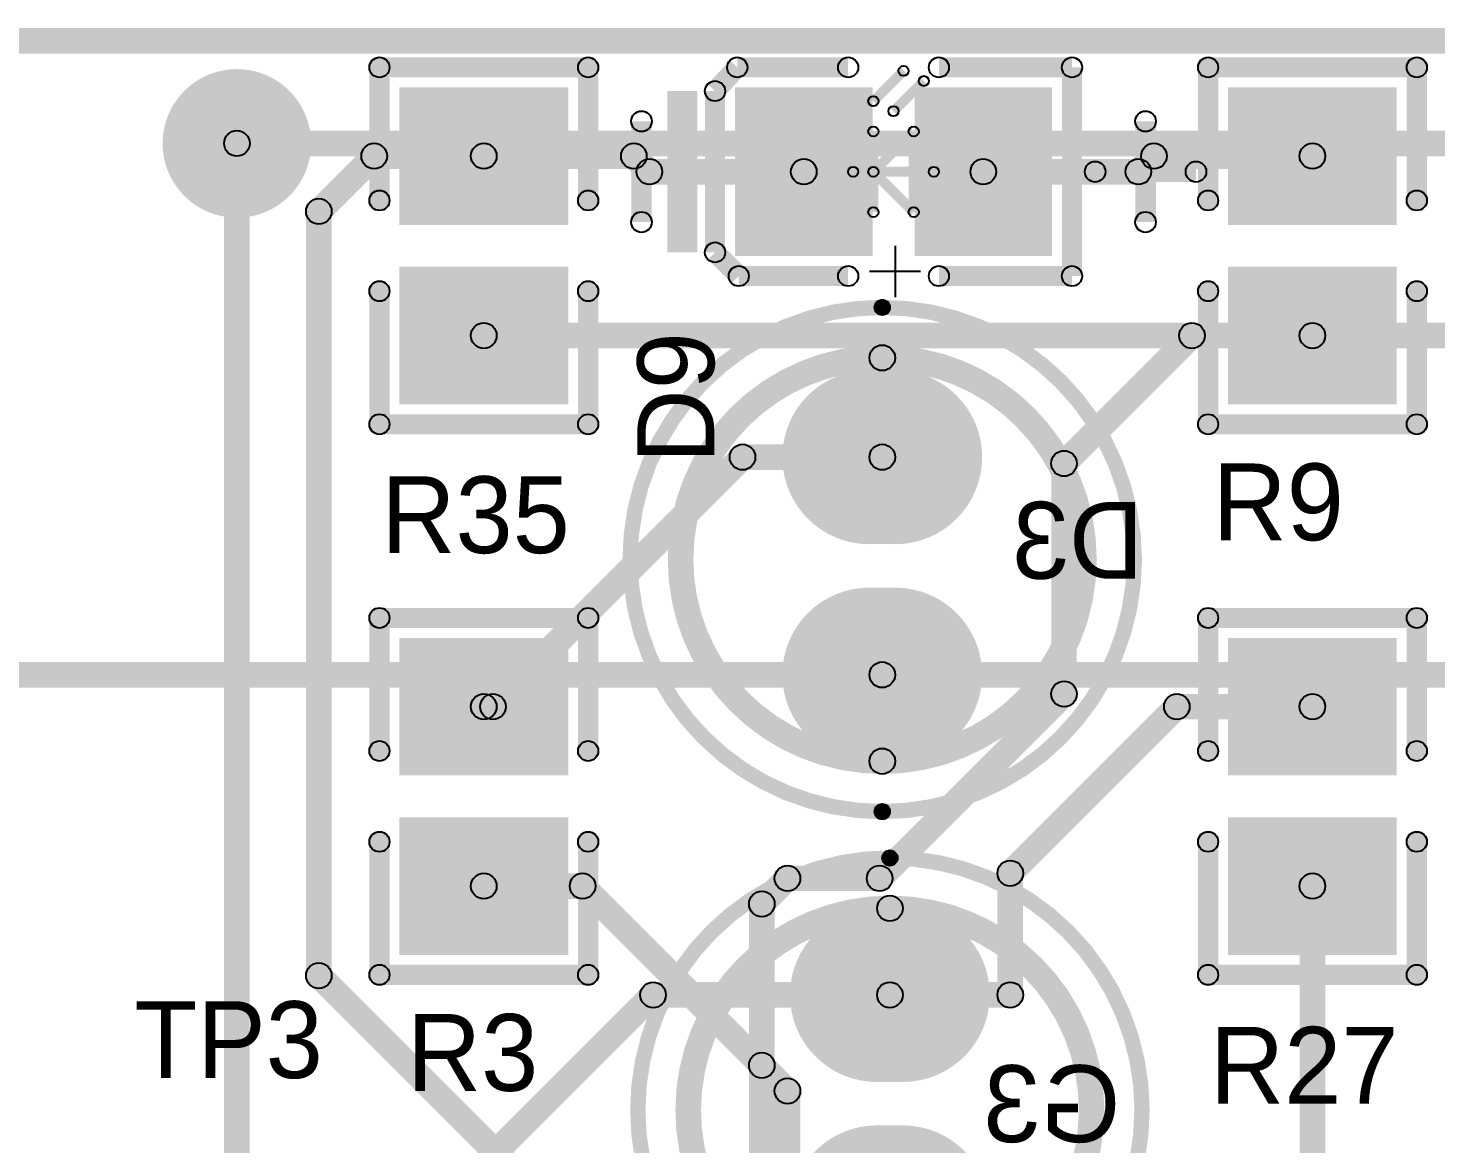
# Model space of a CAD drawing. Header units: millimetres. Extents: x 0 to 137, y 0 to 37.
# Drawn here: x 37.3 to 51.26, y 26.14 to 37.21 of the extents above; entities that cross this region are included whole.
import ezdxf

# ---------------------------------------------------------------- set-up
doc = ezdxf.new("R2010")
doc.units = ezdxf.units.MM
for name, color, linetype in [('BottomLayer', 5, 'Continuous'), ('BottomOverlay', 54, 'Continuous'), ('BottomSolder', 6, 'Continuous'), ('KeepOutLayer', 6, 'Continuous'), ('Mechanical13', 56, 'Continuous'), ('Mechanical15', 56, 'Continuous'), ('MultiLayer', 9, 'Continuous'), ('PadHoleLayer', 156, 'Continuous'), ('TopLayer', 1, 'Continuous'), ('TopOverlay', 2, 'Continuous'), ('TopPaste', 8, 'Continuous'), ('TopSolder', 216, 'Continuous'), ('ViaHoleLayer', 16, 'Continuous')]:
    doc.layers.add(name, color=color, linetype=linetype)

# ---------------------------------------------------------------- blocks, each defined once
blk = doc.blocks.new('0805_R_18')
at = {"layer": 'TopLayer'}
for points in [[(-1.47, 0.735), (-0.31, 0.735), (-0.31, -0.735), (-1.47, -0.735)], [(0.31, 0.735), (1.47, 0.735), (1.47, -0.735), (0.31, -0.735)]]:
    blk.add_hatch(color=1, dxfattribs=at).paths.add_polyline_path(points)
at = {"layer": 'TopOverlay'}
h = blk.add_hatch(color=2, dxfattribs=at)
edge = h.paths.add_edge_path()
edge.add_arc((-1.77, 1.035), 0.1, 0, 360)
h = blk.add_hatch(color=2, dxfattribs=at)
edge = h.paths.add_edge_path()
edge.add_arc((-1.77, 1.035), 0.1, 0, 360)
for points in [[(-1.77, 0.935), (-1.77, 1.135), (-0.45, 1.135), (-0.45, 0.935)], [(0.45, 0.935), (0.45, 1.135), (1.77, 1.135), (1.77, 0.935)], [(-1.87, 1.035), (-1.67, 1.035), (-1.67, -1.035), (-1.87, -1.035)], [(1.67, 1.035), (1.87, 1.035), (1.87, -1.035), (1.67, -1.035)], [(-1.77, -1.135), (-1.77, -0.935), (-0.45, -0.935), (-0.45, -1.135)], [(0.45, -1.135), (0.45, -0.935), (1.77, -0.935), (1.77, -1.135)]]:
    blk.add_hatch(color=2, dxfattribs=at).paths.add_polyline_path(points)
h = blk.add_hatch(color=2, dxfattribs=at)
edge = h.paths.add_edge_path()
edge.add_arc((-0.45, 1.035), 0.1, 0, 360)
h = blk.add_hatch(color=2, dxfattribs=at)
edge = h.paths.add_edge_path()
edge.add_arc((0.45, 1.035), 0.1, 0, 360)
h = blk.add_hatch(color=2, dxfattribs=at)
edge = h.paths.add_edge_path()
edge.add_arc((1.77, 1.035), 0.1, 0, 360)
h = blk.add_hatch(color=2, dxfattribs=at)
edge = h.paths.add_edge_path()
edge.add_arc((1.77, 1.035), 0.1, 0, 360)
h = blk.add_hatch(color=2, dxfattribs=at)
edge = h.paths.add_edge_path()
edge.add_arc((-1.77, -1.035), 0.1, 0, 360)
h = blk.add_hatch(color=2, dxfattribs=at)
edge = h.paths.add_edge_path()
edge.add_arc((-1.77, -1.035), 0.1, 0, 360)
h = blk.add_hatch(color=2, dxfattribs=at)
edge = h.paths.add_edge_path()
edge.add_arc((-0.45, -1.035), 0.1, 0, 360)
h = blk.add_hatch(color=2, dxfattribs=at)
edge = h.paths.add_edge_path()
edge.add_arc((0.45, -1.035), 0.1, 0, 360)
h = blk.add_hatch(color=2, dxfattribs=at)
edge = h.paths.add_edge_path()
edge.add_arc((1.77, -1.035), 0.1, 0, 360)
h = blk.add_hatch(color=2, dxfattribs=at)
edge = h.paths.add_edge_path()
edge.add_arc((1.77, -1.035), 0.1, 0, 360)
at = {"layer": 'TopPaste'}
for points in [[(-1.47, 0.735), (-0.31, 0.735), (-0.31, -0.735), (-1.47, -0.735)], [(0.31, 0.735), (1.47, 0.735), (1.47, -0.735), (0.31, -0.735)]]:
    blk.add_hatch(color=8, dxfattribs=at).paths.add_polyline_path(points)
at = {"layer": 'TopSolder'}
for points in [[(-1.572, 0.837), (-0.208, 0.837), (-0.208, -0.837), (-1.572, -0.837)], [(0.208, 0.837), (1.572, 0.837), (1.572, -0.837), (0.208, -0.837)]]:
    blk.add_hatch(color=216, dxfattribs=at).paths.add_polyline_path(points)
at = {"layer": 'TopOverlay'}
for centre in [(-1.77, 1.035), (-1.77, 1.035), (-0.45, 1.035), (0.45, 1.035), (1.77, 1.035), (1.77, 1.035), (-1.77, -1.035), (-1.77, -1.035), (-0.45, -1.035), (0.45, -1.035), (1.77, -1.035), (1.77, -1.035)]:
    blk.add_circle(centre, 0.1, dxfattribs=at)
blk = doc.blocks.new('0805_R_26')
at = {"layer": 'TopLayer'}
for points in [[(-1.47, 0.735), (-0.31, 0.735), (-0.31, -0.735), (-1.47, -0.735)], [(0.31, 0.735), (1.47, 0.735), (1.47, -0.735), (0.31, -0.735)]]:
    blk.add_hatch(color=1, dxfattribs=at).paths.add_polyline_path(points)
at = {"layer": 'TopOverlay'}
h = blk.add_hatch(color=2, dxfattribs=at)
edge = h.paths.add_edge_path()
edge.add_arc((-1.77, 1.035), 0.1, 0, 360)
h = blk.add_hatch(color=2, dxfattribs=at)
edge = h.paths.add_edge_path()
edge.add_arc((-1.77, 1.035), 0.1, 0, 360)
for points in [[(-1.77, 0.935), (-1.77, 1.135), (-0.45, 1.135), (-0.45, 0.935)], [(0.45, 0.935), (0.45, 1.135), (1.77, 1.135), (1.77, 0.935)], [(-1.87, 1.035), (-1.67, 1.035), (-1.67, -1.035), (-1.87, -1.035)], [(1.67, 1.035), (1.87, 1.035), (1.87, -1.035), (1.67, -1.035)], [(-1.77, -1.135), (-1.77, -0.935), (-0.45, -0.935), (-0.45, -1.135)], [(0.45, -1.135), (0.45, -0.935), (1.77, -0.935), (1.77, -1.135)]]:
    blk.add_hatch(color=2, dxfattribs=at).paths.add_polyline_path(points)
h = blk.add_hatch(color=2, dxfattribs=at)
edge = h.paths.add_edge_path()
edge.add_arc((-0.45, 1.035), 0.1, 0, 360)
h = blk.add_hatch(color=2, dxfattribs=at)
edge = h.paths.add_edge_path()
edge.add_arc((0.45, 1.035), 0.1, 0, 360)
h = blk.add_hatch(color=2, dxfattribs=at)
edge = h.paths.add_edge_path()
edge.add_arc((1.77, 1.035), 0.1, 0, 360)
h = blk.add_hatch(color=2, dxfattribs=at)
edge = h.paths.add_edge_path()
edge.add_arc((1.77, 1.035), 0.1, 0, 360)
h = blk.add_hatch(color=2, dxfattribs=at)
edge = h.paths.add_edge_path()
edge.add_arc((-1.77, -1.035), 0.1, 0, 360)
h = blk.add_hatch(color=2, dxfattribs=at)
edge = h.paths.add_edge_path()
edge.add_arc((-1.77, -1.035), 0.1, 0, 360)
h = blk.add_hatch(color=2, dxfattribs=at)
edge = h.paths.add_edge_path()
edge.add_arc((-0.45, -1.035), 0.1, 0, 360)
h = blk.add_hatch(color=2, dxfattribs=at)
edge = h.paths.add_edge_path()
edge.add_arc((0.45, -1.035), 0.1, 0, 360)
h = blk.add_hatch(color=2, dxfattribs=at)
edge = h.paths.add_edge_path()
edge.add_arc((1.77, -1.035), 0.1, 0, 360)
h = blk.add_hatch(color=2, dxfattribs=at)
edge = h.paths.add_edge_path()
edge.add_arc((1.77, -1.035), 0.1, 0, 360)
at = {"layer": 'TopPaste'}
for points in [[(-1.47, 0.735), (-0.31, 0.735), (-0.31, -0.735), (-1.47, -0.735)], [(0.31, 0.735), (1.47, 0.735), (1.47, -0.735), (0.31, -0.735)]]:
    blk.add_hatch(color=8, dxfattribs=at).paths.add_polyline_path(points)
at = {"layer": 'TopSolder'}
for points in [[(-1.572, 0.837), (-0.208, 0.837), (-0.208, -0.837), (-1.572, -0.837)], [(0.208, 0.837), (1.572, 0.837), (1.572, -0.837), (0.208, -0.837)]]:
    blk.add_hatch(color=216, dxfattribs=at).paths.add_polyline_path(points)
at = {"layer": 'TopOverlay'}
for centre in [(-1.77, 1.035), (-1.77, 1.035), (-0.45, 1.035), (0.45, 1.035), (1.77, 1.035), (1.77, 1.035), (-1.77, -1.035), (-1.77, -1.035), (-0.45, -1.035), (0.45, -1.035), (1.77, -1.035), (1.77, -1.035)]:
    blk.add_circle(centre, 0.1, dxfattribs=at)
blk = doc.blocks.new('0805_R_44')
at = {"layer": 'TopLayer'}
for points in [[(-1.47, 0.735), (-0.31, 0.735), (-0.31, -0.735), (-1.47, -0.735)], [(0.31, 0.735), (1.47, 0.735), (1.47, -0.735), (0.31, -0.735)]]:
    blk.add_hatch(color=1, dxfattribs=at).paths.add_polyline_path(points)
at = {"layer": 'TopOverlay'}
h = blk.add_hatch(color=2, dxfattribs=at)
edge = h.paths.add_edge_path()
edge.add_arc((-1.77, 1.035), 0.1, 0, 360)
h = blk.add_hatch(color=2, dxfattribs=at)
edge = h.paths.add_edge_path()
edge.add_arc((-1.77, 1.035), 0.1, 0, 360)
for points in [[(-0.45, 1.135), (-0.45, 0.935), (-1.77, 0.935), (-1.77, 1.135)], [(1.77, 1.135), (1.77, 0.935), (0.45, 0.935), (0.45, 1.135)], [(-1.67, -1.035), (-1.87, -1.035), (-1.87, 1.035), (-1.67, 1.035)], [(1.87, -1.035), (1.67, -1.035), (1.67, 1.035), (1.87, 1.035)], [(-0.45, -0.935), (-0.45, -1.135), (-1.77, -1.135), (-1.77, -0.935)], [(1.77, -0.935), (1.77, -1.135), (0.45, -1.135), (0.45, -0.935)]]:
    blk.add_hatch(color=2, dxfattribs=at).paths.add_polyline_path(points)
h = blk.add_hatch(color=2, dxfattribs=at)
edge = h.paths.add_edge_path()
edge.add_arc((-0.45, 1.035), 0.1, 0, 360)
h = blk.add_hatch(color=2, dxfattribs=at)
edge = h.paths.add_edge_path()
edge.add_arc((0.45, 1.035), 0.1, 0, 360)
h = blk.add_hatch(color=2, dxfattribs=at)
edge = h.paths.add_edge_path()
edge.add_arc((1.77, 1.035), 0.1, 0, 360)
h = blk.add_hatch(color=2, dxfattribs=at)
edge = h.paths.add_edge_path()
edge.add_arc((1.77, 1.035), 0.1, 0, 360)
h = blk.add_hatch(color=2, dxfattribs=at)
edge = h.paths.add_edge_path()
edge.add_arc((-1.77, -1.035), 0.1, 0, 360)
h = blk.add_hatch(color=2, dxfattribs=at)
edge = h.paths.add_edge_path()
edge.add_arc((-1.77, -1.035), 0.1, 0, 360)
h = blk.add_hatch(color=2, dxfattribs=at)
edge = h.paths.add_edge_path()
edge.add_arc((-0.45, -1.035), 0.1, 0, 360)
h = blk.add_hatch(color=2, dxfattribs=at)
edge = h.paths.add_edge_path()
edge.add_arc((0.45, -1.035), 0.1, 0, 360)
h = blk.add_hatch(color=2, dxfattribs=at)
edge = h.paths.add_edge_path()
edge.add_arc((1.77, -1.035), 0.1, 0, 360)
h = blk.add_hatch(color=2, dxfattribs=at)
edge = h.paths.add_edge_path()
edge.add_arc((1.77, -1.035), 0.1, 0, 360)
at = {"layer": 'TopPaste'}
for points in [[(-1.47, 0.735), (-0.31, 0.735), (-0.31, -0.735), (-1.47, -0.735)], [(0.31, 0.735), (1.47, 0.735), (1.47, -0.735), (0.31, -0.735)]]:
    blk.add_hatch(color=8, dxfattribs=at).paths.add_polyline_path(points)
at = {"layer": 'TopSolder'}
for points in [[(-1.572, 0.837), (-0.208, 0.837), (-0.208, -0.837), (-1.572, -0.837)], [(0.208, 0.837), (1.572, 0.837), (1.572, -0.837), (0.208, -0.837)]]:
    blk.add_hatch(color=216, dxfattribs=at).paths.add_polyline_path(points)
at = {"layer": 'TopOverlay'}
for centre in [(-1.77, 1.035), (-1.77, 1.035), (-0.45, 1.035), (0.45, 1.035), (1.77, 1.035), (1.77, 1.035), (-1.77, -1.035), (-1.77, -1.035), (-0.45, -1.035), (0.45, -1.035), (1.77, -1.035), (1.77, -1.035)]:
    blk.add_circle(centre, 0.1, dxfattribs=at)
blk = doc.blocks.new('0805_R_50')
at = {"layer": 'TopLayer'}
for points in [[(-1.47, 0.735), (-0.31, 0.735), (-0.31, -0.735), (-1.47, -0.735)], [(0.31, 0.735), (1.47, 0.735), (1.47, -0.735), (0.31, -0.735)]]:
    blk.add_hatch(color=1, dxfattribs=at).paths.add_polyline_path(points)
at = {"layer": 'TopOverlay'}
h = blk.add_hatch(color=2, dxfattribs=at)
edge = h.paths.add_edge_path()
edge.add_arc((-1.77, 1.035), 0.1, 0, 360)
h = blk.add_hatch(color=2, dxfattribs=at)
edge = h.paths.add_edge_path()
edge.add_arc((-1.77, 1.035), 0.1, 0, 360)
for points in [[(-0.45, 1.135), (-0.45, 0.935), (-1.77, 0.935), (-1.77, 1.135)], [(1.77, 1.135), (1.77, 0.935), (0.45, 0.935), (0.45, 1.135)], [(-1.67, -1.035), (-1.87, -1.035), (-1.87, 1.035), (-1.67, 1.035)], [(1.87, -1.035), (1.67, -1.035), (1.67, 1.035), (1.87, 1.035)], [(-0.45, -0.935), (-0.45, -1.135), (-1.77, -1.135), (-1.77, -0.935)], [(1.77, -0.935), (1.77, -1.135), (0.45, -1.135), (0.45, -0.935)]]:
    blk.add_hatch(color=2, dxfattribs=at).paths.add_polyline_path(points)
h = blk.add_hatch(color=2, dxfattribs=at)
edge = h.paths.add_edge_path()
edge.add_arc((-0.45, 1.035), 0.1, 0, 360)
h = blk.add_hatch(color=2, dxfattribs=at)
edge = h.paths.add_edge_path()
edge.add_arc((0.45, 1.035), 0.1, 0, 360)
h = blk.add_hatch(color=2, dxfattribs=at)
edge = h.paths.add_edge_path()
edge.add_arc((1.77, 1.035), 0.1, 0, 360)
h = blk.add_hatch(color=2, dxfattribs=at)
edge = h.paths.add_edge_path()
edge.add_arc((1.77, 1.035), 0.1, 0, 360)
h = blk.add_hatch(color=2, dxfattribs=at)
edge = h.paths.add_edge_path()
edge.add_arc((-1.77, -1.035), 0.1, 0, 360)
h = blk.add_hatch(color=2, dxfattribs=at)
edge = h.paths.add_edge_path()
edge.add_arc((-1.77, -1.035), 0.1, 0, 360)
h = blk.add_hatch(color=2, dxfattribs=at)
edge = h.paths.add_edge_path()
edge.add_arc((-0.45, -1.035), 0.1, 0, 360)
h = blk.add_hatch(color=2, dxfattribs=at)
edge = h.paths.add_edge_path()
edge.add_arc((0.45, -1.035), 0.1, 0, 360)
h = blk.add_hatch(color=2, dxfattribs=at)
edge = h.paths.add_edge_path()
edge.add_arc((1.77, -1.035), 0.1, 0, 360)
h = blk.add_hatch(color=2, dxfattribs=at)
edge = h.paths.add_edge_path()
edge.add_arc((1.77, -1.035), 0.1, 0, 360)
at = {"layer": 'TopPaste'}
for points in [[(-1.47, 0.735), (-0.31, 0.735), (-0.31, -0.735), (-1.47, -0.735)], [(0.31, 0.735), (1.47, 0.735), (1.47, -0.735), (0.31, -0.735)]]:
    blk.add_hatch(color=8, dxfattribs=at).paths.add_polyline_path(points)
at = {"layer": 'TopSolder'}
for points in [[(-1.572, 0.837), (-0.208, 0.837), (-0.208, -0.837), (-1.572, -0.837)], [(0.208, 0.837), (1.572, 0.837), (1.572, -0.837), (0.208, -0.837)]]:
    blk.add_hatch(color=216, dxfattribs=at).paths.add_polyline_path(points)
at = {"layer": 'TopOverlay'}
for centre in [(-1.77, 1.035), (-1.77, 1.035), (-0.45, 1.035), (0.45, 1.035), (1.77, 1.035), (1.77, 1.035), (-1.77, -1.035), (-1.77, -1.035), (-0.45, -1.035), (0.45, -1.035), (1.77, -1.035), (1.77, -1.035)]:
    blk.add_circle(centre, 0.1, dxfattribs=at)
blk = doc.blocks.new('3___LED___B_60')
at = {"layer": 'BottomLayer'}
h = blk.add_hatch(color=5, dxfattribs=at)
edge = h.paths.add_edge_path()
edge.add_arc((-1.079, -0.127), 0.762, 180, 360)
edge.add_line((-0.318, -0.127), (-0.318, 0.127))
edge.add_arc((-1.079, 0.127), 0.762, 0, 180)
edge.add_line((-1.841, 0.127), (-1.841, -0.127))
h = blk.add_hatch(color=5, dxfattribs=at)
edge = h.paths.add_edge_path()
edge.add_arc((1.079, -0.127), 0.762, 180, 360)
edge.add_line((1.841, -0.127), (1.841, 0.127))
edge.add_arc((1.079, 0.127), 0.762, 0, 180)
edge.add_line((0.318, 0.127), (0.318, -0.127))
at = {"layer": 'BottomOverlay'}
h = blk.add_hatch(color=54, dxfattribs=at)
edge = h.paths.add_edge_path()
edge.add_arc((-2.564, 0), 0.0762, 0, 360)
h = blk.add_hatch(color=54, dxfattribs=at)
edge = h.paths.add_edge_path()
edge.add_arc((-2.064, 0), 0.127, 0, 360)
h = blk.add_hatch(color=54, dxfattribs=at)
edge = h.paths.add_edge_path()
edge.add_arc((1.937, 0), 0.127, 0, 360)
h = blk.add_hatch(color=54, dxfattribs=at)
edge = h.paths.add_edge_path()
edge.add_arc((2.437, 0), 0.0762, 0, 360)
at = {"layer": 'BottomSolder'}
h = blk.add_hatch(color=6, dxfattribs=at)
edge = h.paths.add_edge_path()
edge.add_arc((-1.079, -0.127), 0.864, 180, 360)
edge.add_line((-0.216, -0.127), (-0.216, 0.127))
edge.add_arc((-1.079, 0.127), 0.864, 0, 180)
edge.add_line((-1.943, 0.127), (-1.943, -0.127))
h = blk.add_hatch(color=6, dxfattribs=at)
edge = h.paths.add_edge_path()
edge.add_arc((1.079, -0.127), 0.864, 180, 360)
edge.add_line((1.943, -0.127), (1.943, 0.127))
edge.add_arc((1.079, 0.127), 0.864, 0, 180)
edge.add_line((0.216, 0.127), (0.216, -0.127))
at = {"layer": 'MultiLayer'}
h = blk.add_hatch(color=9, dxfattribs=at)
edge = h.paths.add_edge_path()
edge.add_arc((-1.079, -0.127), 0.762, 180, 360)
edge.add_line((-0.318, -0.127), (-0.318, 0.127))
edge.add_arc((-1.079, 0.127), 0.762, 0, 180)
edge.add_line((-1.841, 0.127), (-1.841, -0.127))
h = blk.add_hatch(color=9, dxfattribs=at)
edge = h.paths.add_edge_path()
edge.add_arc((1.079, -0.127), 0.762, 180, 360)
edge.add_line((1.841, -0.127), (1.841, 0.127))
edge.add_arc((1.079, 0.127), 0.762, 0, 180)
edge.add_line((0.318, 0.127), (0.318, -0.127))
at = {"layer": 'PadHoleLayer'}
h = blk.add_hatch(color=156, dxfattribs=at)
edge = h.paths.add_edge_path()
edge.add_arc((-1.079, 0), 0.35, 0, 360)
h = blk.add_hatch(color=156, dxfattribs=at)
edge = h.paths.add_edge_path()
edge.add_arc((1.079, 0), 0.35, 0, 360)
at = {"layer": 'TopLayer'}
h = blk.add_hatch(color=1, dxfattribs=at)
edge = h.paths.add_edge_path()
edge.add_arc((-1.079, -0.127), 0.762, 180, 360)
edge.add_line((-0.318, -0.127), (-0.318, 0.127))
edge.add_arc((-1.079, 0.127), 0.762, 0, 180)
edge.add_line((-1.841, 0.127), (-1.841, -0.127))
h = blk.add_hatch(color=1, dxfattribs=at)
edge = h.paths.add_edge_path()
edge.add_arc((1.079, -0.127), 0.762, 180, 360)
edge.add_line((1.841, -0.127), (1.841, 0.127))
edge.add_arc((1.079, 0.127), 0.762, 0, 180)
edge.add_line((0.318, 0.127), (0.318, -0.127))
at = {"layer": 'TopSolder'}
h = blk.add_hatch(color=216, dxfattribs=at)
edge = h.paths.add_edge_path()
edge.add_arc((-1.079, -0.127), 0.864, 180, 360)
edge.add_line((-0.216, -0.127), (-0.216, 0.127))
edge.add_arc((-1.079, 0.127), 0.864, 0, 180)
edge.add_line((-1.943, 0.127), (-1.943, -0.127))
h = blk.add_hatch(color=216, dxfattribs=at)
edge = h.paths.add_edge_path()
edge.add_arc((1.079, -0.127), 0.864, 180, 360)
edge.add_line((1.943, -0.127), (1.943, 0.127))
edge.add_arc((1.079, 0.127), 0.864, 0, 180)
edge.add_line((0.216, 0.127), (0.216, -0.127))
at = {"layer": 'BottomOverlay'}
for p, q in [((-2.921, 0.381), (-2.921, -0.127)), ((-3.175, 0.127), (-2.667, 0.127))]:
    blk.add_line(p, q, dxfattribs=at)
for points, const_width in [([(2.437, 0, 1), (-2.564, 0, 1)], 0.152), ([(1.937, 0, 1), (-2.064, 0, 1)], 0.254)]:
    blk.add_lwpolyline(points, format="xyb", close=True, dxfattribs=dict(at, const_width=const_width))
for centre, radius in [((-2.564, 0), 0.0762), ((-2.064, 0), 0.127), ((1.937, 0), 0.127), ((2.437, 0), 0.0762)]:
    blk.add_circle(centre, radius, dxfattribs=at)
blk = doc.blocks.new('0805_LED_S1_69')
at = {"layer": 'Mechanical13'}
for points in [[(-0.165, 0.665), (-0.235, 0.735), (0.065, 1.035), (0.135, 0.965)], [(0.035, 0.565), (-0.035, 0.635), (0.265, 0.935), (0.335, 0.865)], [(-0.165, -0.035), (-0.235, 0.035), (0.165, 0.435), (0.235, 0.365)], [(-0.15, -0.4), (-0.25, -0.4), (-0.25, 0.4), (-0.15, 0.4)], [(0.25, -0.4), (0.15, -0.4), (0.15, 0.4), (0.25, 0.4)], [(-0.4, -0.05), (-0.4, 0.05), (0.4, 0.05), (0.4, -0.05)], [(-0.235, -0.035), (-0.165, 0.035), (0.235, -0.365), (0.165, -0.435)]]:
    blk.add_hatch(color=56, dxfattribs=at).paths.add_polyline_path(points)
h = blk.add_hatch(color=56, dxfattribs=at)
edge = h.paths.add_edge_path()
edge.add_arc((0.1, 1), 0.05, 0, 360)
h = blk.add_hatch(color=56, dxfattribs=at)
edge = h.paths.add_edge_path()
edge.add_arc((0.3, 0.9), 0.05, 0, 360)
h = blk.add_hatch(color=56, dxfattribs=at)
edge = h.paths.add_edge_path()
edge.add_arc((-0.2, 0.7), 0.05, 0, 360)
h = blk.add_hatch(color=56, dxfattribs=at)
edge = h.paths.add_edge_path()
edge.add_arc((0, 0.6), 0.05, 0, 360)
h = blk.add_hatch(color=56, dxfattribs=at)
edge = h.paths.add_edge_path()
edge.add_arc((-0.2, 0.4), 0.05, 0, 360)
h = blk.add_hatch(color=56, dxfattribs=at)
edge = h.paths.add_edge_path()
edge.add_arc((0.2, 0.4), 0.05, 0, 360)
h = blk.add_hatch(color=56, dxfattribs=at)
edge = h.paths.add_edge_path()
edge.add_arc((0.2, 0.4), 0.05, 0, 360)
h = blk.add_hatch(color=56, dxfattribs=at)
edge = h.paths.add_edge_path()
edge.add_arc((-0.4, 0), 0.05, 0, 360)
h = blk.add_hatch(color=56, dxfattribs=at)
edge = h.paths.add_edge_path()
edge.add_arc((-0.2, 0), 0.05, 0, 360)
h = blk.add_hatch(color=56, dxfattribs=at)
edge = h.paths.add_edge_path()
edge.add_arc((-0.2, 0), 0.05, 0, 360)
h = blk.add_hatch(color=56, dxfattribs=at)
edge = h.paths.add_edge_path()
edge.add_arc((0.4, 0), 0.05, 0, 360)
h = blk.add_hatch(color=56, dxfattribs=at)
edge = h.paths.add_edge_path()
edge.add_arc((-0.2, -0.4), 0.05, 0, 360)
h = blk.add_hatch(color=56, dxfattribs=at)
edge = h.paths.add_edge_path()
edge.add_arc((0.2, -0.4), 0.05, 0, 360)
h = blk.add_hatch(color=56, dxfattribs=at)
edge = h.paths.add_edge_path()
edge.add_arc((0.2, -0.4), 0.05, 0, 360)
at = {"layer": 'Mechanical15'}
h = blk.add_hatch(color=56, dxfattribs=at)
edge = h.paths.add_edge_path()
edge.add_arc((-2.5, 0.5), 0.102, 0, 360)
h = blk.add_hatch(color=56, dxfattribs=at)
edge = h.paths.add_edge_path()
edge.add_arc((2.5, 0.5), 0.102, 0, 360)
for points in [[(-2.398, -0.5), (-2.602, -0.5), (-2.602, 0.5), (-2.398, 0.5)], [(2.602, -0.5), (2.398, -0.5), (2.398, 0.5), (2.602, 0.5)], [(2, -0.102), (2, 0.102), (3, 0.102), (3, -0.102)]]:
    blk.add_hatch(color=56, dxfattribs=at).paths.add_polyline_path(points)
h = blk.add_hatch(color=56, dxfattribs=at)
edge = h.paths.add_edge_path()
edge.add_arc((2, 0), 0.102, 0, 360)
h = blk.add_hatch(color=56, dxfattribs=at)
edge = h.paths.add_edge_path()
edge.add_arc((3, 0), 0.102, 0, 360)
h = blk.add_hatch(color=56, dxfattribs=at)
edge = h.paths.add_edge_path()
edge.add_arc((-2.5, -0.5), 0.102, 0, 360)
h = blk.add_hatch(color=56, dxfattribs=at)
edge = h.paths.add_edge_path()
edge.add_arc((2.5, -0.5), 0.102, 0, 360)
at = {"layer": 'TopLayer'}
for points in [[(-0.31, -0.735), (-1.47, -0.735), (-1.47, 0.735), (-0.31, 0.735)], [(1.47, -0.735), (0.31, -0.735), (0.31, 0.735), (1.47, 0.735)]]:
    blk.add_hatch(color=1, dxfattribs=at).paths.add_polyline_path(points)
at = {"layer": 'TopOverlay'}
h = blk.add_hatch(color=2, dxfattribs=at)
edge = h.paths.add_edge_path()
edge.add_arc((-1.55, 1.035), 0.1, 0, 360)
h = blk.add_hatch(color=2, dxfattribs=at)
edge = h.paths.add_edge_path()
edge.add_arc((-1.55, 1.035), 0.1, 0, 360)
for points in [[(-1.55, 0.935), (-1.55, 1.135), (-0.45, 1.135), (-0.45, 0.935)], [(0.45, 0.935), (0.45, 1.135), (1.77, 1.135), (1.77, 0.935)], [(-1.697, 0.732), (-1.843, 0.868), (-1.623, 1.103), (-1.477, 0.967)], [(1.87, -1.035), (1.67, -1.035), (1.67, 1.035), (1.87, 1.035)], [(-2.245, -0.8), (-1.945, -0.8), (-1.945, 0.8), (-2.245, 0.8)], [(-1.67, -0.8), (-1.87, -0.8), (-1.87, 0.8), (-1.67, 0.8)], [(-1.841, -0.871), (-1.699, -0.729), (-1.464, -0.964), (-1.606, -1.106)], [(-1.535, -1.135), (-1.535, -0.935), (-0.45, -0.935), (-0.45, -1.135)], [(0.45, -1.135), (0.45, -0.935), (1.77, -0.935), (1.77, -1.135)]]:
    blk.add_hatch(color=2, dxfattribs=at).paths.add_polyline_path(points)
h = blk.add_hatch(color=2, dxfattribs=at)
edge = h.paths.add_edge_path()
edge.add_arc((-0.45, 1.035), 0.1, 0, 360)
h = blk.add_hatch(color=2, dxfattribs=at)
edge = h.paths.add_edge_path()
edge.add_arc((0.45, 1.035), 0.1, 0, 360)
h = blk.add_hatch(color=2, dxfattribs=at)
edge = h.paths.add_edge_path()
edge.add_arc((1.77, 1.035), 0.1, 0, 360)
h = blk.add_hatch(color=2, dxfattribs=at)
edge = h.paths.add_edge_path()
edge.add_arc((1.77, 1.035), 0.1, 0, 360)
h = blk.add_hatch(color=2, dxfattribs=at)
edge = h.paths.add_edge_path()
edge.add_arc((-1.77, 0.8), 0.1, 0, 360)
h = blk.add_hatch(color=2, dxfattribs=at)
edge = h.paths.add_edge_path()
edge.add_arc((-1.77, 0.8), 0.1, 0, 360)
h = blk.add_hatch(color=2, dxfattribs=at)
edge = h.paths.add_edge_path()
edge.add_arc((-1.77, -0.8), 0.1, 0, 360)
h = blk.add_hatch(color=2, dxfattribs=at)
edge = h.paths.add_edge_path()
edge.add_arc((-1.77, -0.8), 0.1, 0, 360)
h = blk.add_hatch(color=2, dxfattribs=at)
edge = h.paths.add_edge_path()
edge.add_arc((-1.535, -1.035), 0.1, 0, 360)
h = blk.add_hatch(color=2, dxfattribs=at)
edge = h.paths.add_edge_path()
edge.add_arc((-1.535, -1.035), 0.1, 0, 360)
h = blk.add_hatch(color=2, dxfattribs=at)
edge = h.paths.add_edge_path()
edge.add_arc((-0.45, -1.035), 0.1, 0, 360)
h = blk.add_hatch(color=2, dxfattribs=at)
edge = h.paths.add_edge_path()
edge.add_arc((0.45, -1.035), 0.1, 0, 360)
h = blk.add_hatch(color=2, dxfattribs=at)
edge = h.paths.add_edge_path()
edge.add_arc((1.77, -1.035), 0.1, 0, 360)
h = blk.add_hatch(color=2, dxfattribs=at)
edge = h.paths.add_edge_path()
edge.add_arc((1.77, -1.035), 0.1, 0, 360)
at = {"layer": 'TopPaste'}
for points in [[(-0.31, -0.735), (-1.47, -0.735), (-1.47, 0.735), (-0.31, 0.735)], [(1.47, -0.735), (0.31, -0.735), (0.31, 0.735), (1.47, 0.735)]]:
    blk.add_hatch(color=8, dxfattribs=at).paths.add_polyline_path(points)
at = {"layer": 'TopSolder'}
for points in [[(-0.208, -0.837), (-1.572, -0.837), (-1.572, 0.837), (-0.208, 0.837)], [(1.572, -0.837), (0.208, -0.837), (0.208, 0.837), (1.572, 0.837)]]:
    blk.add_hatch(color=216, dxfattribs=at).paths.add_polyline_path(points)
at = {"layer": 'Mechanical13'}
for centre in [(0.1, 1), (0.3, 0.9), (-0.2, 0.7), (0, 0.6), (-0.2, 0.4), (0.2, 0.4), (0.2, 0.4), (-0.4, 0), (-0.2, 0), (-0.2, 0), (0.4, 0), (-0.2, -0.4), (0.2, -0.4), (0.2, -0.4)]:
    blk.add_circle(centre, 0.05, dxfattribs=at)
at = {"layer": 'Mechanical15'}
for centre in [(-2.5, 0.5), (2.5, 0.5), (2, 0), (3, 0), (-2.5, -0.5), (2.5, -0.5)]:
    blk.add_circle(centre, 0.102, dxfattribs=at)
at = {"layer": 'TopOverlay'}
for centre in [(-1.55, 1.035), (-1.55, 1.035), (-0.45, 1.035), (0.45, 1.035), (1.77, 1.035), (1.77, 1.035), (-1.77, 0.8), (-1.77, 0.8), (-1.77, -0.8), (-1.77, -0.8), (-1.535, -1.035), (-1.535, -1.035), (-0.45, -1.035), (0.45, -1.035), (1.77, -1.035), (1.77, -1.035)]:
    blk.add_circle(centre, 0.1, dxfattribs=at)
blk = doc.blocks.new('3___LED___B_75')
at = {"layer": 'BottomLayer'}
h = blk.add_hatch(color=5, dxfattribs=at)
edge = h.paths.add_edge_path()
edge.add_arc((-1.079, -0.127), 0.762, 180, 360)
edge.add_line((-0.318, -0.127), (-0.318, 0.127))
edge.add_arc((-1.079, 0.127), 0.762, 0, 180)
edge.add_line((-1.841, 0.127), (-1.841, -0.127))
h = blk.add_hatch(color=5, dxfattribs=at)
edge = h.paths.add_edge_path()
edge.add_arc((1.079, -0.127), 0.762, 180, 360)
edge.add_line((1.841, -0.127), (1.841, 0.127))
edge.add_arc((1.079, 0.127), 0.762, 0, 180)
edge.add_line((0.318, 0.127), (0.318, -0.127))
at = {"layer": 'BottomOverlay'}
h = blk.add_hatch(color=54, dxfattribs=at)
edge = h.paths.add_edge_path()
edge.add_arc((-2.564, 0), 0.0762, 0, 360)
h = blk.add_hatch(color=54, dxfattribs=at)
edge = h.paths.add_edge_path()
edge.add_arc((-2.064, 0), 0.127, 0, 360)
h = blk.add_hatch(color=54, dxfattribs=at)
edge = h.paths.add_edge_path()
edge.add_arc((1.937, 0), 0.127, 0, 360)
h = blk.add_hatch(color=54, dxfattribs=at)
edge = h.paths.add_edge_path()
edge.add_arc((2.437, 0), 0.0762, 0, 360)
at = {"layer": 'BottomSolder'}
h = blk.add_hatch(color=6, dxfattribs=at)
edge = h.paths.add_edge_path()
edge.add_arc((-1.079, -0.127), 0.864, 180, 360)
edge.add_line((-0.216, -0.127), (-0.216, 0.127))
edge.add_arc((-1.079, 0.127), 0.864, 0, 180)
edge.add_line((-1.943, 0.127), (-1.943, -0.127))
h = blk.add_hatch(color=6, dxfattribs=at)
edge = h.paths.add_edge_path()
edge.add_arc((1.079, -0.127), 0.864, 180, 360)
edge.add_line((1.943, -0.127), (1.943, 0.127))
edge.add_arc((1.079, 0.127), 0.864, 0, 180)
edge.add_line((0.216, 0.127), (0.216, -0.127))
at = {"layer": 'MultiLayer'}
h = blk.add_hatch(color=9, dxfattribs=at)
edge = h.paths.add_edge_path()
edge.add_arc((-1.079, -0.127), 0.762, 180, 360)
edge.add_line((-0.318, -0.127), (-0.318, 0.127))
edge.add_arc((-1.079, 0.127), 0.762, 0, 180)
edge.add_line((-1.841, 0.127), (-1.841, -0.127))
h = blk.add_hatch(color=9, dxfattribs=at)
edge = h.paths.add_edge_path()
edge.add_arc((1.079, -0.127), 0.762, 180, 360)
edge.add_line((1.841, -0.127), (1.841, 0.127))
edge.add_arc((1.079, 0.127), 0.762, 0, 180)
edge.add_line((0.318, 0.127), (0.318, -0.127))
at = {"layer": 'PadHoleLayer'}
h = blk.add_hatch(color=156, dxfattribs=at)
edge = h.paths.add_edge_path()
edge.add_arc((-1.079, 0), 0.35, 0, 360)
h = blk.add_hatch(color=156, dxfattribs=at)
edge = h.paths.add_edge_path()
edge.add_arc((1.079, 0), 0.35, 0, 360)
at = {"layer": 'TopLayer'}
h = blk.add_hatch(color=1, dxfattribs=at)
edge = h.paths.add_edge_path()
edge.add_arc((-1.079, -0.127), 0.762, 180, 360)
edge.add_line((-0.318, -0.127), (-0.318, 0.127))
edge.add_arc((-1.079, 0.127), 0.762, 0, 180)
edge.add_line((-1.841, 0.127), (-1.841, -0.127))
h = blk.add_hatch(color=1, dxfattribs=at)
edge = h.paths.add_edge_path()
edge.add_arc((1.079, -0.127), 0.762, 180, 360)
edge.add_line((1.841, -0.127), (1.841, 0.127))
edge.add_arc((1.079, 0.127), 0.762, 0, 180)
edge.add_line((0.318, 0.127), (0.318, -0.127))
at = {"layer": 'TopSolder'}
h = blk.add_hatch(color=216, dxfattribs=at)
edge = h.paths.add_edge_path()
edge.add_arc((-1.079, -0.127), 0.864, 180, 360)
edge.add_line((-0.216, -0.127), (-0.216, 0.127))
edge.add_arc((-1.079, 0.127), 0.864, 0, 180)
edge.add_line((-1.943, 0.127), (-1.943, -0.127))
h = blk.add_hatch(color=216, dxfattribs=at)
edge = h.paths.add_edge_path()
edge.add_arc((1.079, -0.127), 0.864, 180, 360)
edge.add_line((1.943, -0.127), (1.943, 0.127))
edge.add_arc((1.079, 0.127), 0.864, 0, 180)
edge.add_line((0.216, 0.127), (0.216, -0.127))
at = {"layer": 'BottomOverlay'}
for p, q in [((-2.921, 0.381), (-2.921, -0.127)), ((-3.175, 0.127), (-2.667, 0.127))]:
    blk.add_line(p, q, dxfattribs=at)
for points, const_width in [([(2.437, 0, 1), (-2.564, 0, 1)], 0.152), ([(1.937, 0, 1), (-2.064, 0, 1)], 0.254)]:
    blk.add_lwpolyline(points, format="xyb", close=True, dxfattribs=dict(at, const_width=const_width))
for centre, radius in [((-2.564, 0), 0.0762), ((-2.064, 0), 0.127), ((1.937, 0), 0.127), ((2.437, 0), 0.0762)]:
    blk.add_circle(centre, radius, dxfattribs=at)

msp = doc.modelspace()

# ---------------------------------------------------------------- hatches: boundary and pattern name
at = {"layer": 'BottomLayer'}
h = msp.add_hatch(color=5, dxfattribs=at)
edge = h.paths.add_edge_path()
edge.add_arc((39.37, 36.068), 0.635, 0, 360)
h = msp.add_hatch(color=5, dxfattribs=at)
edge = h.paths.add_edge_path()
edge.add_arc((39.37, 36.068), 0.127, 0, 360)
for points in [[(39.37, 35.941), (39.37, 36.195), (53.417, 36.195), (53.417, 35.941)], [(30.77, 30.671), (30.77, 30.924), (45.771, 30.924), (45.771, 30.671)], [(45.771, 30.671), (45.771, 30.924), (60.771, 30.924), (60.771, 30.671)], [(40.603, 24.548), (40.423, 24.728), (43.408, 27.712), (43.587, 27.533)], [(43.498, 27.495), (43.498, 27.75), (45.847, 27.75), (45.847, 27.495)]]:
    msp.add_hatch(color=5, dxfattribs=at).paths.add_polyline_path(points)
h = msp.add_hatch(color=5, dxfattribs=at)
edge = h.paths.add_edge_path()
edge.add_arc((45.771, 30.797), 0.127, 0, 360)
h = msp.add_hatch(color=5, dxfattribs=at)
edge = h.paths.add_edge_path()
edge.add_arc((45.771, 30.797), 0.127, 0, 360)
h = msp.add_hatch(color=5, dxfattribs=at)
edge = h.paths.add_edge_path()
edge.add_arc((43.498, 27.622), 0.127, 0, 360)
h = msp.add_hatch(color=5, dxfattribs=at)
edge = h.paths.add_edge_path()
edge.add_arc((43.498, 27.622), 0.127, 0, 360)
h = msp.add_hatch(color=5, dxfattribs=at)
edge = h.paths.add_edge_path()
edge.add_arc((45.847, 27.622), 0.127, 0, 360)
at = {"layer": 'BottomSolder'}
h = msp.add_hatch(color=6, dxfattribs=at)
edge = h.paths.add_edge_path()
edge.add_arc((39.37, 36.068), 0.737, 0, 360)
at = {"layer": 'KeepOutLayer'}
msp.add_hatch(color=6, dxfattribs=at).paths.add_polyline_path([(3.683, 36.957), (3.683, 37.211), (132.969, 37.211), (132.969, 36.957)])
at = {"layer": 'TopLayer'}
h = msp.add_hatch(color=1, dxfattribs=at)
edge = h.paths.add_edge_path()
edge.add_arc((39.37, 36.068), 0.635, 0, 360)
h = msp.add_hatch(color=1, dxfattribs=at)
edge = h.paths.add_edge_path()
edge.add_arc((39.37, 36.068), 0.127, 0, 360)
for points in [[(39.497, 23.444), (39.243, 23.444), (39.243, 36.068), (39.497, 36.068)], [(40.273, 35.303), (40.093, 35.483), (40.642, 36.032), (40.822, 35.852)], [(40.732, 35.815), (40.732, 36.069), (41.819, 36.069), (41.819, 35.815)], [(41.819, 35.815), (41.819, 36.069), (43.307, 36.069), (43.307, 35.815)], [(43.217, 35.852), (43.397, 36.032), (43.552, 35.877), (43.372, 35.697)], [(48.401, 35.697), (48.221, 35.877), (48.376, 36.032), (48.556, 35.852)], [(48.466, 35.815), (48.466, 36.069), (50.038, 36.069), (50.038, 35.815)], [(43.462, 35.66), (43.462, 35.914), (44.993, 35.914), (44.993, 35.66)], [(46.773, 35.66), (46.773, 35.914), (48.311, 35.914), (48.311, 35.66)], [(40.31, 27.813), (40.056, 27.813), (40.056, 35.393), (40.31, 35.393)], [(41.819, 34.035), (41.819, 34.289), (48.843, 34.289), (48.843, 34.035)], [(47.664, 32.803), (47.484, 32.983), (48.753, 34.252), (48.933, 34.072)], [(48.843, 34.035), (48.843, 34.289), (50.038, 34.289), (50.038, 34.035)], [(50.038, 34.035), (50.038, 34.289), (56.667, 34.289), (56.667, 34.035)], [(42, 30.391), (41.82, 30.571), (44.296, 33.046), (44.475, 32.867)], [(44.385, 32.83), (44.385, 33.084), (45.771, 33.084), (45.771, 32.83)], [(47.701, 30.607), (47.447, 30.607), (47.447, 32.893), (47.701, 32.893)], [(41.819, 30.354), (41.819, 30.608), (41.91, 30.608), (41.91, 30.354)], [(45.835, 28.688), (45.656, 28.868), (47.484, 30.697), (47.664, 30.517)], [(48.693, 30.354), (48.693, 30.608), (50.038, 30.608), (50.038, 30.354)], [(47.131, 28.739), (46.951, 28.919), (48.603, 30.571), (48.783, 30.391)], [(44.831, 28.651), (44.831, 28.905), (45.745, 28.905), (45.745, 28.651)], [(41.819, 28.574), (41.819, 28.828), (42.799, 28.828), (42.799, 28.574)], [(42.709, 28.611), (42.889, 28.791), (44.667, 27.013), (44.487, 26.833)], [(44.667, 28.434), (44.487, 28.614), (44.741, 28.868), (44.921, 28.688)], [(47.168, 27.622), (46.914, 27.622), (46.914, 28.829), (47.168, 28.829)], [(50.165, 22.924), (49.911, 22.924), (49.911, 28.701), (50.165, 28.701)], [(44.704, 26.923), (44.45, 26.923), (44.45, 28.524), (44.704, 28.524)], [(40.093, 27.723), (40.273, 27.903), (42.94, 25.236), (42.76, 25.056)], [(45.847, 27.495), (45.847, 27.75), (47.041, 27.75), (47.041, 27.495)], [(44.487, 26.833), (44.667, 27.013), (44.921, 26.759), (44.741, 26.579)], [(44.704, 25.718), (44.45, 25.718), (44.45, 26.923), (44.704, 26.923)], [(44.958, 25.463), (44.704, 25.463), (44.704, 26.669), (44.958, 26.669)]]:
    msp.add_hatch(color=1, dxfattribs=at).paths.add_polyline_path(points)
h = msp.add_hatch(color=1, dxfattribs=at)
edge = h.paths.add_edge_path()
edge.add_arc((40.732, 35.942), 0.127, 0, 360)
h = msp.add_hatch(color=1, dxfattribs=at)
edge = h.paths.add_edge_path()
edge.add_arc((40.732, 35.942), 0.127, 0, 360)
h = msp.add_hatch(color=1, dxfattribs=at)
edge = h.paths.add_edge_path()
edge.add_arc((41.819, 35.942), 0.127, 0, 360)
h = msp.add_hatch(color=1, dxfattribs=at)
edge = h.paths.add_edge_path()
edge.add_arc((41.819, 35.942), 0.127, 0, 360)
h = msp.add_hatch(color=1, dxfattribs=at)
edge = h.paths.add_edge_path()
edge.add_arc((43.307, 35.942), 0.127, 0, 360)
h = msp.add_hatch(color=1, dxfattribs=at)
edge = h.paths.add_edge_path()
edge.add_arc((43.307, 35.942), 0.127, 0, 360)
h = msp.add_hatch(color=1, dxfattribs=at)
edge = h.paths.add_edge_path()
edge.add_arc((48.466, 35.942), 0.127, 0, 360)
h = msp.add_hatch(color=1, dxfattribs=at)
edge = h.paths.add_edge_path()
edge.add_arc((48.466, 35.942), 0.127, 0, 360)
h = msp.add_hatch(color=1, dxfattribs=at)
edge = h.paths.add_edge_path()
edge.add_arc((50.038, 35.942), 0.127, 0, 360)
h = msp.add_hatch(color=1, dxfattribs=at)
edge = h.paths.add_edge_path()
edge.add_arc((43.462, 35.787), 0.127, 0, 360)
h = msp.add_hatch(color=1, dxfattribs=at)
edge = h.paths.add_edge_path()
edge.add_arc((43.462, 35.787), 0.127, 0, 360)
h = msp.add_hatch(color=1, dxfattribs=at)
edge = h.paths.add_edge_path()
edge.add_arc((44.993, 35.787), 0.127, 0, 360)
h = msp.add_hatch(color=1, dxfattribs=at)
edge = h.paths.add_edge_path()
edge.add_arc((46.773, 35.787), 0.127, 0, 360)
h = msp.add_hatch(color=1, dxfattribs=at)
edge = h.paths.add_edge_path()
edge.add_arc((48.311, 35.787), 0.127, 0, 360)
h = msp.add_hatch(color=1, dxfattribs=at)
edge = h.paths.add_edge_path()
edge.add_arc((48.311, 35.787), 0.127, 0, 360)
h = msp.add_hatch(color=1, dxfattribs=at)
edge = h.paths.add_edge_path()
edge.add_arc((40.183, 35.393), 0.127, 0, 360)
h = msp.add_hatch(color=1, dxfattribs=at)
edge = h.paths.add_edge_path()
edge.add_arc((40.183, 35.393), 0.127, 0, 360)
h = msp.add_hatch(color=1, dxfattribs=at)
edge = h.paths.add_edge_path()
edge.add_arc((41.819, 34.162), 0.127, 0, 360)
h = msp.add_hatch(color=1, dxfattribs=at)
edge = h.paths.add_edge_path()
edge.add_arc((48.843, 34.162), 0.127, 0, 360)
h = msp.add_hatch(color=1, dxfattribs=at)
edge = h.paths.add_edge_path()
edge.add_arc((48.843, 34.162), 0.127, 0, 360)
h = msp.add_hatch(color=1, dxfattribs=at)
edge = h.paths.add_edge_path()
edge.add_arc((48.843, 34.162), 0.127, 0, 360)
h = msp.add_hatch(color=1, dxfattribs=at)
edge = h.paths.add_edge_path()
edge.add_arc((50.038, 34.162), 0.127, 0, 360)
h = msp.add_hatch(color=1, dxfattribs=at)
edge = h.paths.add_edge_path()
edge.add_arc((50.038, 34.162), 0.127, 0, 360)
h = msp.add_hatch(color=1, dxfattribs=at)
edge = h.paths.add_edge_path()
edge.add_arc((44.385, 32.956), 0.127, 0, 360)
h = msp.add_hatch(color=1, dxfattribs=at)
edge = h.paths.add_edge_path()
edge.add_arc((44.385, 32.956), 0.127, 0, 360)
h = msp.add_hatch(color=1, dxfattribs=at)
edge = h.paths.add_edge_path()
edge.add_arc((45.771, 32.956), 0.127, 0, 360)
h = msp.add_hatch(color=1, dxfattribs=at)
edge = h.paths.add_edge_path()
edge.add_arc((47.574, 32.893), 0.127, 0, 360)
h = msp.add_hatch(color=1, dxfattribs=at)
edge = h.paths.add_edge_path()
edge.add_arc((47.574, 32.893), 0.127, 0, 360)
h = msp.add_hatch(color=1, dxfattribs=at)
edge = h.paths.add_edge_path()
edge.add_arc((47.574, 30.607), 0.127, 0, 360)
h = msp.add_hatch(color=1, dxfattribs=at)
edge = h.paths.add_edge_path()
edge.add_arc((47.574, 30.607), 0.127, 0, 360)
h = msp.add_hatch(color=1, dxfattribs=at)
edge = h.paths.add_edge_path()
edge.add_arc((41.819, 30.481), 0.127, 0, 360)
h = msp.add_hatch(color=1, dxfattribs=at)
edge = h.paths.add_edge_path()
edge.add_arc((41.91, 30.481), 0.127, 0, 360)
h = msp.add_hatch(color=1, dxfattribs=at)
edge = h.paths.add_edge_path()
edge.add_arc((41.91, 30.481), 0.127, 0, 360)
h = msp.add_hatch(color=1, dxfattribs=at)
edge = h.paths.add_edge_path()
edge.add_arc((48.693, 30.481), 0.127, 0, 360)
h = msp.add_hatch(color=1, dxfattribs=at)
edge = h.paths.add_edge_path()
edge.add_arc((48.693, 30.481), 0.127, 0, 360)
h = msp.add_hatch(color=1, dxfattribs=at)
edge = h.paths.add_edge_path()
edge.add_arc((50.038, 30.481), 0.127, 0, 360)
h = msp.add_hatch(color=1, dxfattribs=at)
edge = h.paths.add_edge_path()
edge.add_arc((44.831, 28.778), 0.127, 0, 360)
h = msp.add_hatch(color=1, dxfattribs=at)
edge = h.paths.add_edge_path()
edge.add_arc((44.831, 28.778), 0.127, 0, 360)
h = msp.add_hatch(color=1, dxfattribs=at)
edge = h.paths.add_edge_path()
edge.add_arc((45.745, 28.778), 0.127, 0, 360)
h = msp.add_hatch(color=1, dxfattribs=at)
edge = h.paths.add_edge_path()
edge.add_arc((45.745, 28.778), 0.127, 0, 360)
h = msp.add_hatch(color=1, dxfattribs=at)
edge = h.paths.add_edge_path()
edge.add_arc((47.041, 28.829), 0.127, 0, 360)
h = msp.add_hatch(color=1, dxfattribs=at)
edge = h.paths.add_edge_path()
edge.add_arc((47.041, 28.829), 0.127, 0, 360)
h = msp.add_hatch(color=1, dxfattribs=at)
edge = h.paths.add_edge_path()
edge.add_arc((41.819, 28.701), 0.127, 0, 360)
h = msp.add_hatch(color=1, dxfattribs=at)
edge = h.paths.add_edge_path()
edge.add_arc((42.799, 28.701), 0.127, 0, 360)
h = msp.add_hatch(color=1, dxfattribs=at)
edge = h.paths.add_edge_path()
edge.add_arc((42.799, 28.701), 0.127, 0, 360)
h = msp.add_hatch(color=1, dxfattribs=at)
edge = h.paths.add_edge_path()
edge.add_arc((50.038, 28.701), 0.127, 0, 360)
h = msp.add_hatch(color=1, dxfattribs=at)
edge = h.paths.add_edge_path()
edge.add_arc((44.577, 28.524), 0.127, 0, 360)
h = msp.add_hatch(color=1, dxfattribs=at)
edge = h.paths.add_edge_path()
edge.add_arc((44.577, 28.524), 0.127, 0, 360)
h = msp.add_hatch(color=1, dxfattribs=at)
edge = h.paths.add_edge_path()
edge.add_arc((40.183, 27.813), 0.127, 0, 360)
h = msp.add_hatch(color=1, dxfattribs=at)
edge = h.paths.add_edge_path()
edge.add_arc((40.183, 27.813), 0.127, 0, 360)
h = msp.add_hatch(color=1, dxfattribs=at)
edge = h.paths.add_edge_path()
edge.add_arc((45.847, 27.622), 0.127, 0, 360)
h = msp.add_hatch(color=1, dxfattribs=at)
edge = h.paths.add_edge_path()
edge.add_arc((47.041, 27.622), 0.127, 0, 360)
h = msp.add_hatch(color=1, dxfattribs=at)
edge = h.paths.add_edge_path()
edge.add_arc((47.041, 27.622), 0.127, 0, 360)
h = msp.add_hatch(color=1, dxfattribs=at)
edge = h.paths.add_edge_path()
edge.add_arc((44.577, 26.923), 0.127, 0, 360)
h = msp.add_hatch(color=1, dxfattribs=at)
edge = h.paths.add_edge_path()
edge.add_arc((44.577, 26.923), 0.127, 0, 360)
h = msp.add_hatch(color=1, dxfattribs=at)
edge = h.paths.add_edge_path()
edge.add_arc((44.577, 26.923), 0.127, 0, 360)
h = msp.add_hatch(color=1, dxfattribs=at)
edge = h.paths.add_edge_path()
edge.add_arc((44.577, 26.923), 0.127, 0, 360)
h = msp.add_hatch(color=1, dxfattribs=at)
edge = h.paths.add_edge_path()
edge.add_arc((44.831, 26.669), 0.127, 0, 360)
h = msp.add_hatch(color=1, dxfattribs=at)
edge = h.paths.add_edge_path()
edge.add_arc((44.831, 26.669), 0.127, 0, 360)
at = {"layer": 'TopSolder'}
h = msp.add_hatch(color=216, dxfattribs=at)
edge = h.paths.add_edge_path()
edge.add_arc((39.37, 36.068), 0.737, 0, 360)
at = {"layer": 'ViaHoleLayer'}
h = msp.add_hatch(color=16, dxfattribs=at)
edge = h.paths.add_edge_path()
edge.add_arc((39.37, 36.068), 0.356, 0, 360)

# ---------------------------------------------------------------- linework, layer by layer
at = {"layer": 'BottomLayer'}
for centre in [(39.37, 36.068), (45.771, 30.797), (45.771, 30.797), (43.498, 27.622), (43.498, 27.622), (45.847, 27.622)]:
    msp.add_circle(centre, 0.127, dxfattribs=at)
at = {"layer": 'TopLayer'}
for centre in [(39.37, 36.068), (40.732, 35.942), (40.732, 35.942), (41.819, 35.942), (41.819, 35.942), (43.307, 35.942), (43.307, 35.942), (48.466, 35.942), (48.466, 35.942), (50.038, 35.942), (43.462, 35.787), (43.462, 35.787), (44.993, 35.787), (46.773, 35.787), (48.311, 35.787), (48.311, 35.787), (40.183, 35.393), (40.183, 35.393), (41.819, 34.162), (48.843, 34.162), (48.843, 34.162), (48.843, 34.162), (50.038, 34.162), (50.038, 34.162), (44.385, 32.956), (44.385, 32.956), (45.771, 32.956), (47.574, 32.893), (47.574, 32.893), (47.574, 30.607), (47.574, 30.607), (41.819, 30.481), (41.91, 30.481), (41.91, 30.481), (48.693, 30.481), (48.693, 30.481), (50.038, 30.481), (44.831, 28.778), (44.831, 28.778), (45.745, 28.778), (45.745, 28.778), (47.041, 28.829), (47.041, 28.829), (41.819, 28.701), (42.799, 28.701), (42.799, 28.701), (50.038, 28.701), (44.577, 28.524), (44.577, 28.524), (40.183, 27.813), (40.183, 27.813), (45.847, 27.622), (47.041, 27.622), (47.041, 27.622), (44.577, 26.923), (44.577, 26.923), (44.577, 26.923), (44.577, 26.923), (44.831, 26.669), (44.831, 26.669)]:
    msp.add_circle(centre, 0.127, dxfattribs=at)

# ---------------------------------------------------------------- block references
for name, p, rotation in [('0805_R_18', (41.819, 35.052), 90), ('0805_LED_S1_69', (45.883, 35.787), 360), ('0805_R_26', (50.038, 35.052), 90), ('3___LED___B_75', (45.771, 31.877), 270), ('0805_R_50', (41.819, 29.591), 270), ('0805_R_44', (50.038, 29.591), 270), ('3___LED___B_60', (45.847, 26.543), 90)]:
    msp.add_blockref(name, p, dxfattribs=dict(rotation=rotation))

# ---------------------------------------------------------------- texts
at = {"layer": 'BottomOverlay', "text_generation_flag": 2}
for s, p in [('D3', (48.362, 31.75)), ('G3', (48.133, 26.162))]:
    msp.add_text(s, height=0.762, dxfattribs=at).set_placement(p)
at = {"layer": 'TopOverlay'}
msp.add_text('D9', height=0.762, rotation=90, dxfattribs=at).set_placement((44.104, 32.893))
for s, p in [('R9', (49.047, 32.131)), ('R35', (40.803, 32.004)), ('TP3', (38.354, 26.797)), ('R3', (41.057, 26.67)), ('R27', (49.022, 26.543))]:
    msp.add_text(s, height=0.762, dxfattribs=at).set_placement(p)

doc.saveas('drawing.dxf')
